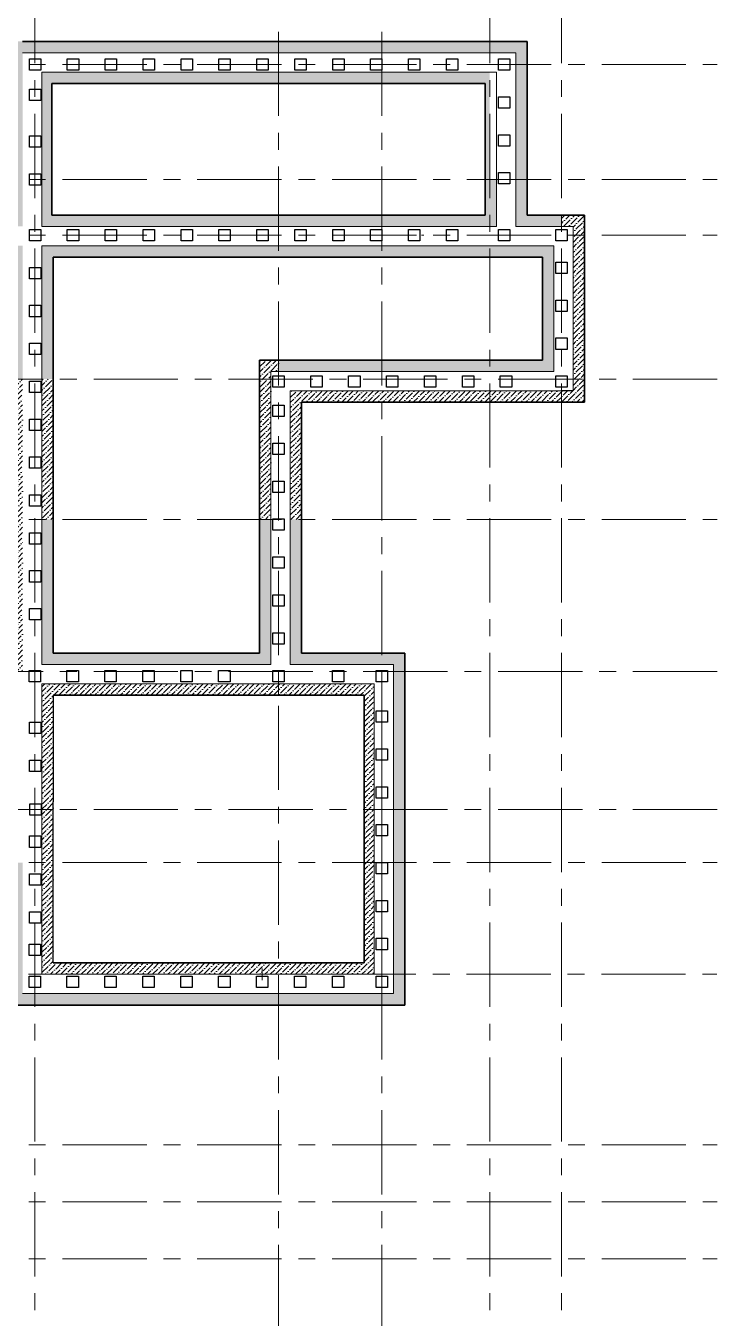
# Model space of a CAD drawing. Header units: millimetres. Extents: x -689206 to 4969298, y -1019800 to 703299.
# Drawn here: x 973350 to 991585, y -371947 to -337854 of the extents above; entities that cross this region are included whole.
import ezdxf

# ---------------------------------------------------------------- set-up
doc = ezdxf.new("R2010")
doc.units = ezdxf.units.MM
doc.linetypes.add('осеваяX2', pattern=[101.6, 63.5, -12.7, 12.7, -12.7])
doc.layers.add('кровля', color=211, linetype='Continuous')
for name, color, linetype, lineweight in [('несущие', 7, 'Continuous', 30), ('РАЗМЕРЫ', 7, 'Continuous', 9), ('стены', 7, 'Continuous', 20)]:
    doc.layers.add(name, color=color, linetype=linetype, lineweight=lineweight)
pattern_1 = [(45, (-17702.99, -1478.19), (50.513941, 185.2177825), [238.125, -47.625, 0, -47.625])]

msp = doc.modelspace()

# ---------------------------------------------------------------- hatches: boundary and pattern name
at = {"layer": 'РАЗМЕРЫ', "lineweight": 5, "ltscale": 35}
h = msp.add_hatch(dxfattribs=at)
h.set_pattern_fill('ANSI36', color=0, scale=30)
h.set_pattern_definition(pattern_1)
h.paths.add_polyline_path([(974033.8, -339375.9), (980014.9, -339375.9), (980014.9, -339075.9), (973774, -339075.9), (973774, -341903.3), (974033.8, -341903.3)])
h.paths.add_polyline_path([(973264, -338875.9), (972964, -338875.9), (972964, -341903.3), (973264, -341903.3), (973264, -341592.6)])
h.paths.add_polyline_path([(973585, -338265.9), (973264, -338265.9), (972964, -338265.9), (972964, -338875.9), (973264, -338875.9), (973264, -338565.9), (973585, -338565.9)])
h.paths.add_polyline_path([(980014.9, -338265.9), (973585, -338265.9), (973585, -338565.9), (980014.9, -338565.9)])
h.paths.add_polyline_path([(982737.3, -338265.9), (980014.9, -338265.9), (980014.9, -338565.9), (982737.3, -338565.9)])
h.paths.add_polyline_path([(982737.3, -339075.9), (980014.9, -339075.9), (980014.9, -339375.9), (982737.3, -339375.9)])
h.paths.add_polyline_path([(985585, -339075.9), (982737.3, -339075.9), (982737.3, -339375.9), (985466.2, -339375.9), (985466.2, -341903.3), (985585, -341903.3)])
h.paths.add_polyline_path([(985585, -338265.9), (982737.3, -338265.9), (982737.3, -338565.9), (983047, -338565.9), (985585, -338565.9)])
h.paths.add_polyline_path([(986576.2, -338265.9), (985585, -338265.9), (985585, -338565.9), (986276.2, -338565.9), (986276.2, -338875.9), (986576.2, -338875.9), (986576.2, -338565.9)])
h.paths.add_polyline_path([(986576.2, -338875.9), (986276.2, -338875.9), (986276.2, -341903.3), (986576.2, -341903.3)])
h.paths.add_polyline_path([(986576.2, -341903.3), (986276.2, -341903.3), (986276.2, -343145.4), (987476.5, -343145.4), (987476.5, -342845.4), (986576.2, -342845.4)])
h.paths.add_polyline_path([(985766.2, -341903.3), (985585, -341903.3), (985585, -343145.4), (985766.2, -343145.4)])
h.paths.add_polyline_path([(985585, -341903.3), (985466.2, -341903.3), (985466.2, -342845.4), (982737.3, -342845.4), (982737.3, -343145.4), (985585, -343145.4)])
h.paths.add_polyline_path([(982737.3, -342845.4), (980014.9, -342845.4), (980014.9, -343145.4), (982737.3, -343145.4)])
h.paths.add_polyline_path([(982737.3, -343655.4), (980014.9, -343655.4), (980014.9, -343955.4), (982737.3, -343955.4)])
h.paths.add_polyline_path([(985585, -343655.4), (984486.2, -343655.4), (982737.3, -343655.4), (982737.3, -343955.4), (985585, -343955.4)])
h.paths.add_polyline_path([(987276.2, -343655.4), (985585, -343655.4), (985585, -343955.4), (986976.2, -343955.4), (986976.2, -346672.6), (985585, -346672.6), (985585, -346972.6), (987276.2, -346972.6), (987276.2, -346195.4)])
h.paths.add_polyline_path([(985585, -346672.6), (982737.3, -346672.6), (982737.3, -346972.6), (984486.2, -346972.6), (985585, -346972.6)])
h.paths.add_polyline_path([(982737.3, -346672.6), (980014.9, -346672.6), (980014.9, -346972.6), (982737.3, -346972.6)])
h = msp.add_hatch(dxfattribs=at)
h.set_pattern_fill('ANSI36', color=0, scale=30)
h.set_pattern_definition(pattern_1)
h.paths.add_polyline_path([(969877, -343955.4), (969925.1, -343955.4), (969925.1, -343655.4), (969733.7, -343655.4), (967486.8, -346638.3), (967083.4, -347173.8), (967396.9, -347173.8)])
h.paths.add_polyline_path([(969925.1, -342845.4), (969477, -342845.4), (969407, -342845.4), (969005, -343375.9), (969356.6, -343375.9), (969530.2, -343145.4), (969709.1, -343145.4), (969925.1, -343145.4)])
h.paths.add_polyline_path([(973264, -341903.3), (972964, -341903.3), (972964, -342845.4), (969925.1, -342845.4), (969925.1, -343145.4), (973264.1, -343145.4)])
h.paths.add_polyline_path([(973264.1, -343655.4), (969925.1, -343655.4), (969925.1, -343955.4), (972964.1, -343955.4), (972964.1, -347173.8), (973264.1, -347173.8), (973264.1, -343855.4)])
h.paths.add_polyline_path([(980014.9, -343655.4), (973774, -343655.4), (973774, -347173.8), (974074, -347173.8), (974074, -343955.4), (980014.9, -343955.4)])
h.paths.add_polyline_path([(980014.9, -342845.4), (974033.8, -342845.4), (974033.8, -341903.3), (973774, -341903.3), (973774, -343145.4), (980014.9, -343145.4)])
h.paths.add_polyline_path([(967396.9, -347173.8), (967083.4, -347173.8), (966670.2, -347722.3), (966494.8, -347955.2), (966494.8, -350875.9), (966794.8, -350875.9), (966794.8, -347955.2)])
h.paths.add_polyline_path([(965984.8, -347353.6), (965984.8, -347173.8), (965700.9, -347173.8), (965717, -350875.9), (965984.8, -350875.9)])
h.paths.add_polyline_path([(965984.8, -350875.9), (965717, -350875.9), (965734.4, -354883.8), (965984.8, -354883.8)])
h.paths.add_polyline_path([(966794.8, -350875.9), (966494.8, -350875.9), (966494.8, -354472.6), (966511.1, -354489.7), (966879.9, -354883.8), (967280.1, -354883.8), (966794.8, -354365.3)])
h.paths.add_polyline_path([(967280.1, -354883.8), (966879.9, -354883.8), (967452.1, -355495.3), (969925.1, -358326.4), (969925.1, -357878.9), (967711.9, -355345.3)])
h.paths.add_polyline_path([(966494.8, -355241.6), (966494.8, -357541.2), (966495.1, -358252.9), (966735.3, -358528.6), (967238.4, -358528.6), (966775.9, -358008.4), (966775.9, -356018.2), (968964.2, -358528.6), (969431.2, -358528.6)])
h.paths.add_polyline_path([(965984.8, -354883.8), (965734.4, -354883.8), (965748.3, -358063.5), (965377.6, -358528.6), (965734.7, -358528.6), (965984.8, -358214.7)])
h.paths.add_polyline_path([(965734.7, -358528.6), (965377.6, -358528.6), (965035.1, -358958.5), (965035.1, -359406.6)])
h.paths.add_polyline_path([(965035.1, -358958.5), (964796.5, -359257.9), (961585, -359257.9), (961585, -359557.9), (961724.8, -359557.9), (964914.5, -359557.9), (965035.1, -359406.6)])
h.paths.add_polyline_path([(966184.8, -359278.9), (966184.8, -358725.4), (966102.6, -358828.5), (965226.6, -359927.8), (965637.9, -359927.8)])
h.paths.add_polyline_path([(966688.1, -359236.5), (966203.7, -358701.7), (966184.8, -358725.4), (966184.8, -359278.9), (966220.5, -359236.5), (966831.2, -359927.8), (967290.2, -359927.8)])
h.paths.add_polyline_path([(965035.1, -360067.9), (964725.1, -360067.9), (962883.9, -360067.9), (962785.9, -360067.9), (961585, -360067.9), (961585, -360367.9), (965035.1, -360367.9)])
h.paths.add_polyline_path([(965637.9, -359927.8), (965226.6, -359927.8), (965115.1, -360067.9), (965035.1, -360067.9), (965035.1, -360367.9), (965115.1, -360367.9), (965267, -360367.9)])
h.paths.add_polyline_path([(967238.4, -358528.6), (966735.3, -358528.6), (967954, -359927.8), (968482.3, -359927.8)])
h.paths.add_polyline_path([(968482.3, -359927.8), (967954, -359927.8), (969925.1, -362190.9), (969925.1, -361550.8)])
h.paths.add_polyline_path([(967290.2, -359927.8), (966831.2, -359927.8), (969435.1, -362875.9), (969735.1, -362875.9), (969735.1, -362734.9)])
h = msp.add_hatch(dxfattribs=at)
h.set_pattern_fill('ANSI36', color=0, scale=30)
h.set_pattern_definition(pattern_1)
h.paths.add_polyline_path([(979814.9, -347173.8), (979514.9, -347173.8), (979514.9, -350875.9), (979814.9, -350875.9)])
h.paths.add_polyline_path([(979814.9, -346972.6), (980014.9, -346972.6), (980014.9, -346672.6), (979814.9, -346672.6), (979514.9, -346672.6), (979514.9, -347173.8), (979814.9, -347173.8)])
h.paths.add_polyline_path([(980624.9, -347782.6), (982737.3, -347782.6), (982737.3, -347482.6), (980324.9, -347482.6), (980324.9, -350875.9), (980624.9, -350875.9)])
h.paths.add_polyline_path([(985585, -347482.6), (983047, -347482.6), (982737.3, -347482.6), (982737.3, -347782.6), (985585, -347782.6)])
h.paths.add_polyline_path([(987476.5, -347482.6), (987476.2, -347482.6), (986276.2, -347482.6), (985766.2, -347482.6), (985585, -347482.6), (985585, -347782.6), (987476.5, -347782.6)])
h.paths.add_polyline_path([(988086.2, -347173.8), (987786.2, -347173.8), (987786.2, -347482.6), (987476.5, -347482.6), (987476.5, -347782.6), (987786.2, -347782.6), (988086.2, -347782.6)])
h.paths.add_polyline_path([(988086.2, -343375.9), (987786.2, -343375.9), (987786.2, -347173.8), (988086.2, -347173.8)])
h.paths.add_polyline_path([(988086.2, -342845.4), (987476.5, -342845.4), (987476.5, -343145.4), (987786.2, -343145.4), (987786.2, -343375.9), (988086.2, -343375.9), (988086.2, -343145.4)])
h = msp.add_hatch(dxfattribs=at)
h.set_pattern_fill('ANSI36', color=0, scale=30)
h.set_pattern_definition(pattern_1)
h.paths.add_polyline_path([(973264.1, -347173.8), (972964.1, -347173.8), (972964.1, -350875.9), (973264.1, -350875.9)])
h.paths.add_polyline_path([(973264.1, -350875.9), (972964.1, -350875.9), (972964.1, -354883.8), (973264.1, -354883.8)])
h.paths.add_polyline_path([(973774, -350875.9), (974074, -350875.9), (974074, -347173.8), (973774, -347173.8)])
h = msp.add_hatch(dxfattribs=at)
h.set_pattern_fill('ANSI36', color=0, scale=30)
h.set_pattern_definition(pattern_1)
h.paths.add_polyline_path([(980624.9, -350875.9), (980324.9, -350875.9), (980324.9, -354702.6), (982737.3, -354702.6), (982737.3, -354402.6), (980624.9, -354402.6)])
h.paths.add_polyline_path([(979814.9, -350875.9), (979514.9, -350875.9), (979514.9, -354402.6), (974074, -354402.6), (974074, -350875.9), (973774, -350875.9), (973774, -354702.6), (979814.9, -354702.6)])
h.paths.add_polyline_path([(983347, -354402.6), (982737.3, -354402.6), (982737.3, -354702.6), (983047, -354702.6), (983047, -354883.8), (983347, -354883.8), (983347, -354702.6)])
h.paths.add_polyline_path([(983347, -354883.8), (983047, -354883.8), (983047, -358528.6), (983347, -358528.6)])
h.paths.add_polyline_path([(983347, -358528.6), (983047, -358528.6), (983047, -359927.8), (983347, -359927.8)])
h.paths.add_polyline_path([(983347, -359927.8), (983047, -359927.8), (983047, -362875.9), (983347, -362875.9)])
h.paths.add_polyline_path([(983347, -362875.9), (983047, -362875.9), (983047, -363385.9), (982737.3, -363385.9), (982737.3, -363685.9), (983047, -363685.9), (983347, -363685.9)])
h.paths.add_polyline_path([(982737, -363385.9), (980014.9, -363385.9), (980014.9, -363685.9), (982737, -363685.9)])
h.paths.add_polyline_path([(980014.9, -363385.9), (973585, -363385.9), (973585, -363685.9), (980014.9, -363685.9)])
h.paths.add_polyline_path([(973585, -363385.9), (973264.1, -363385.9), (973264.1, -362875.9), (973004.3, -362875.9), (973004.3, -363385.9), (973004.3, -363685.9), (973585, -363685.9)])
h.paths.add_polyline_path([(973264.1, -360592.6), (973264.1, -359927.8), (973004.3, -359927.8), (973004.3, -360442.6), (973004.3, -362875.9), (973264.1, -362875.9)])
h = msp.add_hatch(dxfattribs=at)
h.set_pattern_fill('ANSI36', color=0, scale=30)
h.set_pattern_definition(pattern_1)
h.paths.add_polyline_path([(974074, -359927.8), (973774.1, -359927.8), (973774.1, -362875.9), (980014.9, -362875.9), (980014.9, -362575.9), (974074, -362575.9)])
h.paths.add_polyline_path([(974074, -358528.6), (973774, -358528.6), (973774.1, -359927.8), (974074, -359927.8)])
h.paths.add_polyline_path([(982537, -359927.8), (982277.2, -359927.8), (982277.2, -362575.9), (980014.9, -362575.9), (980014.9, -362875.9), (982537, -362875.9)])
h.paths.add_polyline_path([(982537, -358528.6), (982277.2, -358528.6), (982277.2, -359927.8), (982537, -359927.8)])
h.paths.add_polyline_path([(982537, -355212.6), (980014.9, -355212.6), (980014.9, -355512.6), (982277.2, -355512.6), (982277.2, -358528.6), (982537, -358528.6)])
h = msp.add_hatch(dxfattribs=at)
h.set_pattern_fill('ANSI36', color=0, scale=30)
h.set_pattern_definition(pattern_1)
h.paths.add_polyline_path([(973774, -355212.6), (973774, -358528.6), (974074, -358528.6), (974074, -358329.8), (974074, -355512.6), (980014.9, -355512.6), (980014.9, -355212.6)])

# ---------------------------------------------------------------- linework, layer by layer
at = {"layer": 'кровля', "color": 7, "lineweight": 15}
for p, q in [((974702, -343375.9), (974632, -343375.9)), ((975105.9, -343375.9), (975175.9, -343375.9)), ((983852, -343375.9), (983782, -343375.9)), ((984255.9, -343375.9), (984325.9, -343375.9)), ((973585, -345453), (973585, -345383)), ((973585, -345856.9), (973585, -345926.9))]:
    msp.add_line(p, q, dxfattribs=at)
at = {"layer": 'кровля', "color": 18, "lineweight": 15, "true_color": 0x000000}
msp.add_line((973585, -348939.3), (973585, -348869.3), dxfattribs=at)
at = {"layer": 'несущие', "lineweight": 13}
for p, q in [((973774, -343655.4), (973774, -354702.6)), ((979814.9, -354702.6), (973774, -354702.6)), ((973774, -355212.6), (973774, -358329.8))]:
    msp.add_line(p, q, dxfattribs=at)
at = {"layer": 'несущие', "lineweight": 35}
for p, q in [((973774, -355512.6), (973773.9, -355512.6)), ((982277.2, -362575.9), (974074, -362575.9))]:
    msp.add_line(p, q, dxfattribs=at)
at = {"layer": 'несущие', "lineweight": 30}
msp.add_line((974074, -355512.6), (974074, -358329.8), dxfattribs=at)
at = {"layer": 'РАЗМЕРЫ', "linetype": 'осеваяX2', "lineweight": 5, "ltscale": 35}
for p, q in [((980014.9, -379348.2), (980014.9, -329506.9)), ((982737.3, -379348.2), (982737.3, -329506.9)), ((987476.5, -329506.9), (987476.5, -379348.2)), ((991585, -347173.8), (924532.3, -347173.8)), ((991585, -354883.8), (924532.3, -354883.8)), ((991585, -358528.6), (924532.3, -358528.6))]:
    msp.add_line(p, q, dxfattribs=at)
at = {"layer": 'РАЗМЕРЫ', "lineweight": 35, "ltscale": 35}
for p, q in [((986576.2, -338265.9), (973264, -338265.9)), ((986576.2, -338565.9), (986576.2, -338265.9)), ((986576.2, -342845.4), (986576.2, -338565.9)), ((974033.8, -339375.9), (985466.2, -339375.9)), ((985466.2, -339375.9), (985466.2, -342845.4)), ((985466.2, -342845.4), (974033.8, -342845.4)), ((988086.2, -342845.4), (986576.2, -342845.4)), ((988086.2, -343145.4), (988086.2, -342845.4)), ((988086.2, -347782.6), (988086.2, -343145.4)), ((974074, -343955.4), (974074, -354402.6)), ((974074, -343955.4), (986976.2, -343955.4)), ((986976.2, -343955.4), (986976.2, -346672.6)), ((979814.9, -346672.6), (979514.9, -346672.6)), ((979514.9, -346672.6), (979514.9, -354402.6)), ((986976.2, -346672.6), (979814.9, -346672.6)), ((980624.9, -354402.6), (980624.9, -347782.6)), ((980625.5, -347782.6), (987786.2, -347782.6)), ((987786.2, -347782.6), (988086.2, -347782.6)), ((979514.9, -354402.6), (974074, -354402.6)), ((983347, -354402.6), (980624.9, -354402.6)), ((983347, -354702.6), (983347, -354402.6)), ((983347, -363685.9), (983347, -354702.6)), ((973004.3, -363685.9), (983047, -363685.9)), ((983047, -363685.9), (983347, -363685.9))]:
    msp.add_line(p, q, dxfattribs=at)
at = {"layer": 'РАЗМЕРЫ', "lineweight": 9, "ltscale": 150}
for p, q in [((973775.1, -339835.9), (973774, -339835.9)), ((986280, -339835.9), (986276.2, -339835.9)), ((973775.1, -341105.9), (973774, -341105.9)), ((986280, -341105.9), (986276.2, -341105.9)), ((986277.3, -342375.8), (986276.2, -342375.8))]:
    msp.add_line(p, q, dxfattribs=at)
at = {"layer": 'РАЗМЕРЫ', "lineweight": 13, "ltscale": 150}
for p, q in [((973774, -343145.4), (985766.2, -343145.4)), ((987276.2, -346195.4), (987276.2, -346972.6)), ((980926.2, -347482.6), (980324.9, -347482.6)), ((980324.9, -353832.6), (980324.9, -354702.6))]:
    msp.add_line(p, q, dxfattribs=at)
at = {"layer": 'РАЗМЕРЫ', "color": 1, "lineweight": 25, "ltscale": 35}
msp.add_line((987786.2, -347482.6), (987476.2, -347482.6), dxfattribs=at)
at = {"layer": 'РАЗМЕРЫ', "lineweight": 5, "ltscale": 35}
for p, q in [((973774, -358528.6), (973774, -355212.6)), ((973774, -355212.6), (980014.9, -355212.6)), ((980014.9, -355212.6), (980014.9, -355512.6)), ((980014.9, -355512.6), (974074, -355512.6)), ((974074, -355512.6), (974074.1, -358528.6)), ((974074, -358528.6), (973774, -358528.6)), ((974074.1, -358528.6), (973774, -358528.6))]:
    msp.add_line(p, q, dxfattribs=at)
at = {"layer": 'стены', "linetype": 'осеваяX2', "lineweight": 5, "ltscale": 35}
for p, q in [((973585, -329506.9), (973585, -379348.2)), ((985585, -329506.9), (985585, -379348.2)), ((924532.3, -338875.9), (991585, -338875.9)), ((924532.3, -341903.3), (991585, -341903.3)), ((924532.3, -343375.9), (991585, -343375.9)), ((924532.3, -350875.9), (991585, -350875.9)), ((924532.3, -359927.8), (991585, -359927.8)), ((924522.2, -362875.9), (991574.9, -362875.9)), ((924532.3, -367377.9), (991585, -367377.9)), ((924532.3, -368877.9), (991585, -368877.9)), ((924532.3, -370377.9), (991585, -370377.9))]:
    msp.add_line(p, q, dxfattribs=at)
at = {"layer": 'стены', "lineweight": 13}
for p, q in [((983047, -338565.9), (973264, -338565.9)), ((986276.2, -338565.9), (983047, -338565.9)), ((986276.2, -338565.9), (986276.2, -343145.4)), ((973774, -339075.9), (973774, -343145.4)), ((973774, -339075.9), (985766.2, -339075.9)), ((985766.2, -343145.4), (985766.2, -339075.9)), ((973774, -343145.4), (985766.2, -343145.4)), ((986276.2, -343145.4), (987786.2, -343145.4)), ((987786.2, -343145.4), (987786.2, -347482.6)), ((984486.2, -343655.4), (973774, -343655.4)), ((987276.2, -343655.4), (984486.2, -343655.4)), ((987276.2, -343655.4), (987276.2, -346972.6)), ((979814.9, -354702.6), (979814.9, -346972.6)), ((979814.9, -346972.6), (984486.2, -346972.6)), ((984486.2, -346972.6), (987276.2, -346972.6)), ((980324.9, -347482.6), (983047, -347482.6)), ((980324.9, -347482.6), (980324.9, -354702.6)), ((983047, -347482.6), (985766.2, -347482.6)), ((985766.2, -347482.6), (986276.2, -347482.6)), ((987786.2, -347482.6), (986276.2, -347482.6)), ((980324.9, -354702.6), (983047, -354702.6)), ((983047, -354702.6), (983047, -363385.9)), ((973774, -355212.6), (982537, -355212.6)), ((982537, -362875.9), (982537, -355212.6)), ((982737, -363828.2), (982737, -355012.6))]:
    msp.add_line(p, q, dxfattribs=at)
at = {"layer": 'стены', "lineweight": 20}
for p, q in [((973774, -339075.9), (985766.2, -339075.9)), ((985766.2, -343145.4), (985766.2, -339075.9)), ((973774.1, -362875.9), (982537, -362875.9))]:
    msp.add_line(p, q, dxfattribs=at)
at = {"layer": 'стены', "lineweight": 35}
for p, q in [((974033.8, -339375.9), (974033.8, -342845.4)), ((974074, -355512.6), (982277.2, -355512.6)), ((982277.2, -362575.9), (982277.2, -355512.6))]:
    msp.add_line(p, q, dxfattribs=at)
at = {"layer": 'стены', "lineweight": 15}
for p, q in [((973774.1, -362875.9), (973774, -358329.8)), ((983047, -363385.9), (973264.1, -363385.9))]:
    msp.add_line(p, q, dxfattribs=at)
at = {"layer": 'стены', "lineweight": 30}
msp.add_line((974074, -362575.9), (974074, -358329.8), dxfattribs=at)
at = {"layer": 'стены'}
for p, q in [((973585, -363027.9), (973585, -362727.9)), ((979585, -363025.9), (979585, -362725.9)), ((979435, -362875.9), (979735, -362875.9))]:
    msp.add_line(p, q, dxfattribs=at)
at = {"layer": 'стены', "lineweight": 25}
for points in [[(973443, -338726.4), (973743, -338726.4), (973743, -339026.4), (973443, -339026.4)], [(974443, -338726.4), (974743, -338726.4), (974743, -339026.4), (974443, -339026.4)], [(975443, -338726.4), (975743, -338726.4), (975743, -339026.4), (975443, -339026.4)], [(976443, -338726.4), (976743, -338726.4), (976743, -339026.4), (976443, -339026.4)], [(977443, -338726.4), (977743, -338726.4), (977743, -339026.4), (977443, -339026.4)], [(978443, -338726.4), (978743, -338726.4), (978743, -339026.4), (978443, -339026.4)], [(979443, -338726.4), (979743, -338726.4), (979743, -339026.4), (979443, -339026.4)], [(980443, -338726.4), (980743, -338726.4), (980743, -339026.4), (980443, -339026.4)], [(981443, -338726.4), (981743, -338726.4), (981743, -339026.4), (981443, -339026.4)], [(982443, -338726.4), (982743, -338726.4), (982743, -339026.4), (982443, -339026.4)], [(983443, -338726.4), (983743, -338726.4), (983743, -339026.4), (983443, -339026.4)], [(984443, -338726.4), (984743, -338726.4), (984743, -339026.4), (984443, -339026.4)], [(985816.2, -338725.9), (986116.2, -338725.9), (986116.2, -339025.9), (985816.2, -339025.9)], [(973443, -339525.9), (973743, -339525.9), (973743, -339825.9), (973443, -339825.9)], [(985816.2, -339725.9), (986116.2, -339725.9), (986116.2, -340025.9), (985816.2, -340025.9)], [(973442.9, -340754.5), (973742.9, -340754.5), (973742.9, -341054.5), (973442.9, -341054.5)], [(985816.2, -340725.9), (986116.2, -340725.9), (986116.2, -341025.9), (985816.2, -341025.9)], [(973443, -341754.5), (973743, -341754.5), (973743, -342054.5), (973443, -342054.5)], [(985816.2, -341725.9), (986116.2, -341725.9), (986116.2, -342025.9), (985816.2, -342025.9)], [(973443, -343226.4), (973743, -343226.4), (973743, -343526.4), (973443, -343526.4)], [(974443, -343226.4), (974743, -343226.4), (974743, -343526.4), (974443, -343526.4)], [(975443, -343226.4), (975743, -343226.4), (975743, -343526.4), (975443, -343526.4)], [(976443, -343226.4), (976743, -343226.4), (976743, -343526.4), (976443, -343526.4)], [(977443, -343226.4), (977743, -343226.4), (977743, -343526.4), (977443, -343526.4)], [(978443, -343226.4), (978743, -343226.4), (978743, -343526.4), (978443, -343526.4)], [(979443, -343226.4), (979743, -343226.4), (979743, -343526.4), (979443, -343526.4)], [(980443, -343226.4), (980743, -343226.4), (980743, -343526.4), (980443, -343526.4)], [(981443, -343226.4), (981743, -343226.4), (981743, -343526.4), (981443, -343526.4)], [(982443, -343226.4), (982743, -343226.4), (982743, -343526.4), (982443, -343526.4)], [(983443, -343226.4), (983743, -343226.4), (983743, -343526.4), (983443, -343526.4)], [(984443, -343226.4), (984743, -343226.4), (984743, -343526.4), (984443, -343526.4)], [(985816.2, -343225.3), (986116.2, -343225.3), (986116.2, -343525.3), (985816.2, -343525.3)], [(987326.2, -343225.9), (987626.2, -343225.9), (987626.2, -343525.9), (987326.2, -343525.9)], [(973443, -344226.4), (973743, -344226.4), (973743, -344526.4), (973443, -344526.4)], [(987326.2, -344088.2), (987626.2, -344088.2), (987626.2, -344388.2), (987326.2, -344388.2)], [(973443, -345226.4), (973743, -345226.4), (973743, -345526.4), (973443, -345526.4)], [(987326.2, -345088.2), (987626.2, -345088.2), (987626.2, -345388.2), (987326.2, -345388.2)], [(973443, -346226.4), (973743, -346226.4), (973743, -346526.4), (973443, -346526.4)], [(987326.2, -346088.2), (987626.2, -346088.2), (987626.2, -346388.2), (987326.2, -346388.2)], [(973443, -347226.4), (973743, -347226.4), (973743, -347526.4), (973443, -347526.4)], [(979864.9, -347088.2), (980164.9, -347088.2), (980164.9, -347388.2), (979864.9, -347388.2)], [(980864.9, -347088.2), (981164.9, -347088.2), (981164.9, -347388.2), (980864.9, -347388.2)], [(981864.9, -347088.2), (982164.9, -347088.2), (982164.9, -347388.2), (981864.9, -347388.2)], [(982864.9, -347088.2), (983164.9, -347088.2), (983164.9, -347388.2), (982864.9, -347388.2)], [(983864.9, -347088.2), (984164.9, -347088.2), (984164.9, -347388.2), (983864.9, -347388.2)], [(984864.9, -347088.2), (985164.9, -347088.2), (985164.9, -347388.2), (984864.9, -347388.2)], [(985864.9, -347088.2), (986164.9, -347088.2), (986164.9, -347388.2), (985864.9, -347388.2)], [(987326.2, -347088.2), (987626.2, -347088.2), (987626.2, -347388.2), (987326.2, -347388.2)], [(979864.9, -347862.6), (980164.9, -347862.6), (980164.9, -348162.6), (979864.9, -348162.6)], [(973443, -348226.4), (973743, -348226.4), (973743, -348526.4), (973443, -348526.4)], [(979864.9, -348862.6), (980164.9, -348862.6), (980164.9, -349162.6), (979864.9, -349162.6)], [(973443, -349226.4), (973743, -349226.4), (973743, -349526.4), (973443, -349526.4)], [(979864.9, -349862.6), (980164.9, -349862.6), (980164.9, -350162.6), (979864.9, -350162.6)], [(973443, -350226.4), (973743, -350226.4), (973743, -350526.4), (973443, -350526.4)], [(979864.9, -350862.6), (980164.9, -350862.6), (980164.9, -351162.6), (979864.9, -351162.6)], [(973443, -351226.4), (973743, -351226.4), (973743, -351526.4), (973443, -351526.4)], [(979864.9, -351862.6), (980164.9, -351862.6), (980164.9, -352162.6), (979864.9, -352162.6)], [(973443, -352226.4), (973743, -352226.4), (973743, -352526.4), (973443, -352526.4)], [(979864.9, -352862.6), (980164.9, -352862.6), (980164.9, -353162.6), (979864.9, -353162.6)], [(973443, -353226.4), (973743, -353226.4), (973743, -353526.4), (973443, -353526.4)], [(979864.9, -353862.6), (980164.9, -353862.6), (980164.9, -354162.6), (979864.9, -354162.6)], [(973435, -354862.6), (973735, -354862.6), (973735, -355162.6), (973435, -355162.6)], [(974435, -354862.6), (974735, -354862.6), (974735, -355162.6), (974435, -355162.6)], [(975435, -354862.6), (975735, -354862.6), (975735, -355162.6), (975435, -355162.6)], [(976435, -354862.6), (976735, -354862.6), (976735, -355162.6), (976435, -355162.6)], [(977435, -354862.6), (977735, -354862.6), (977735, -355162.6), (977435, -355162.6)], [(978435, -354862.6), (978735, -354862.6), (978735, -355162.6), (978435, -355162.6)], [(979864.9, -354862.6), (980164.9, -354862.6), (980164.9, -355162.6), (979864.9, -355162.6)], [(981435, -354862.6), (981735, -354862.6), (981735, -355162.6), (981435, -355162.6)], [(982587, -354862.6), (982887, -354862.6), (982887, -355162.6), (982587, -355162.6)], [(982587, -355925.9), (982887, -355925.9), (982887, -356225.9), (982587, -356225.9)], [(973443, -356226.4), (973743, -356226.4), (973743, -356526.4), (973443, -356526.4)], [(982587, -356925.9), (982887, -356925.9), (982887, -357225.9), (982587, -357225.9)], [(973443, -357226.4), (973743, -357226.4), (973743, -357526.4), (973443, -357526.4)], [(982587, -357925.9), (982887, -357925.9), (982887, -358225.9), (982587, -358225.9)], [(973451, -358378.3), (973751, -358378.3), (973751, -358678.3), (973451, -358678.3)], [(982587, -358925.9), (982887, -358925.9), (982887, -359225.9), (982587, -359225.9)], [(973443, -359226.4), (973743, -359226.4), (973743, -359526.4), (973443, -359526.4)], [(982587, -359925.9), (982887, -359925.9), (982887, -360225.9), (982587, -360225.9)], [(973443, -360226.4), (973743, -360226.4), (973743, -360526.4), (973443, -360526.4)], [(982587, -360925.9), (982887, -360925.9), (982887, -361225.9), (982587, -361225.9)], [(973443, -361226.4), (973743, -361226.4), (973743, -361526.4), (973443, -361526.4)], [(982587, -361925.9), (982887, -361925.9), (982887, -362225.9), (982587, -362225.9)], [(973435, -362076.4), (973735, -362076.4), (973735, -362376.4), (973435, -362376.4)], [(973435, -362925.9), (973735, -362925.9), (973735, -363225.9), (973435, -363225.9)], [(974435, -362925.9), (974735, -362925.9), (974735, -363225.9), (974435, -363225.9)], [(975435, -362925.9), (975735, -362925.9), (975735, -363225.9), (975435, -363225.9)], [(976435, -362925.9), (976735, -362925.9), (976735, -363225.9), (976435, -363225.9)], [(977435, -362925.9), (977735, -362925.9), (977735, -363225.9), (977435, -363225.9)], [(978435, -362925.9), (978735, -362925.9), (978735, -363225.9), (978435, -363225.9)], [(979435, -362925.9), (979735, -362925.9), (979735, -363225.9), (979435, -363225.9)], [(980435, -362925.9), (980735, -362925.9), (980735, -363225.9), (980435, -363225.9)], [(981435, -362925.9), (981735, -362925.9), (981735, -363225.9), (981435, -363225.9)], [(982587, -362925.9), (982887, -362925.9), (982887, -363225.9), (982587, -363225.9)]]:
    msp.add_lwpolyline(points, close=True, dxfattribs=at)

doc.saveas('drawing.dxf')
